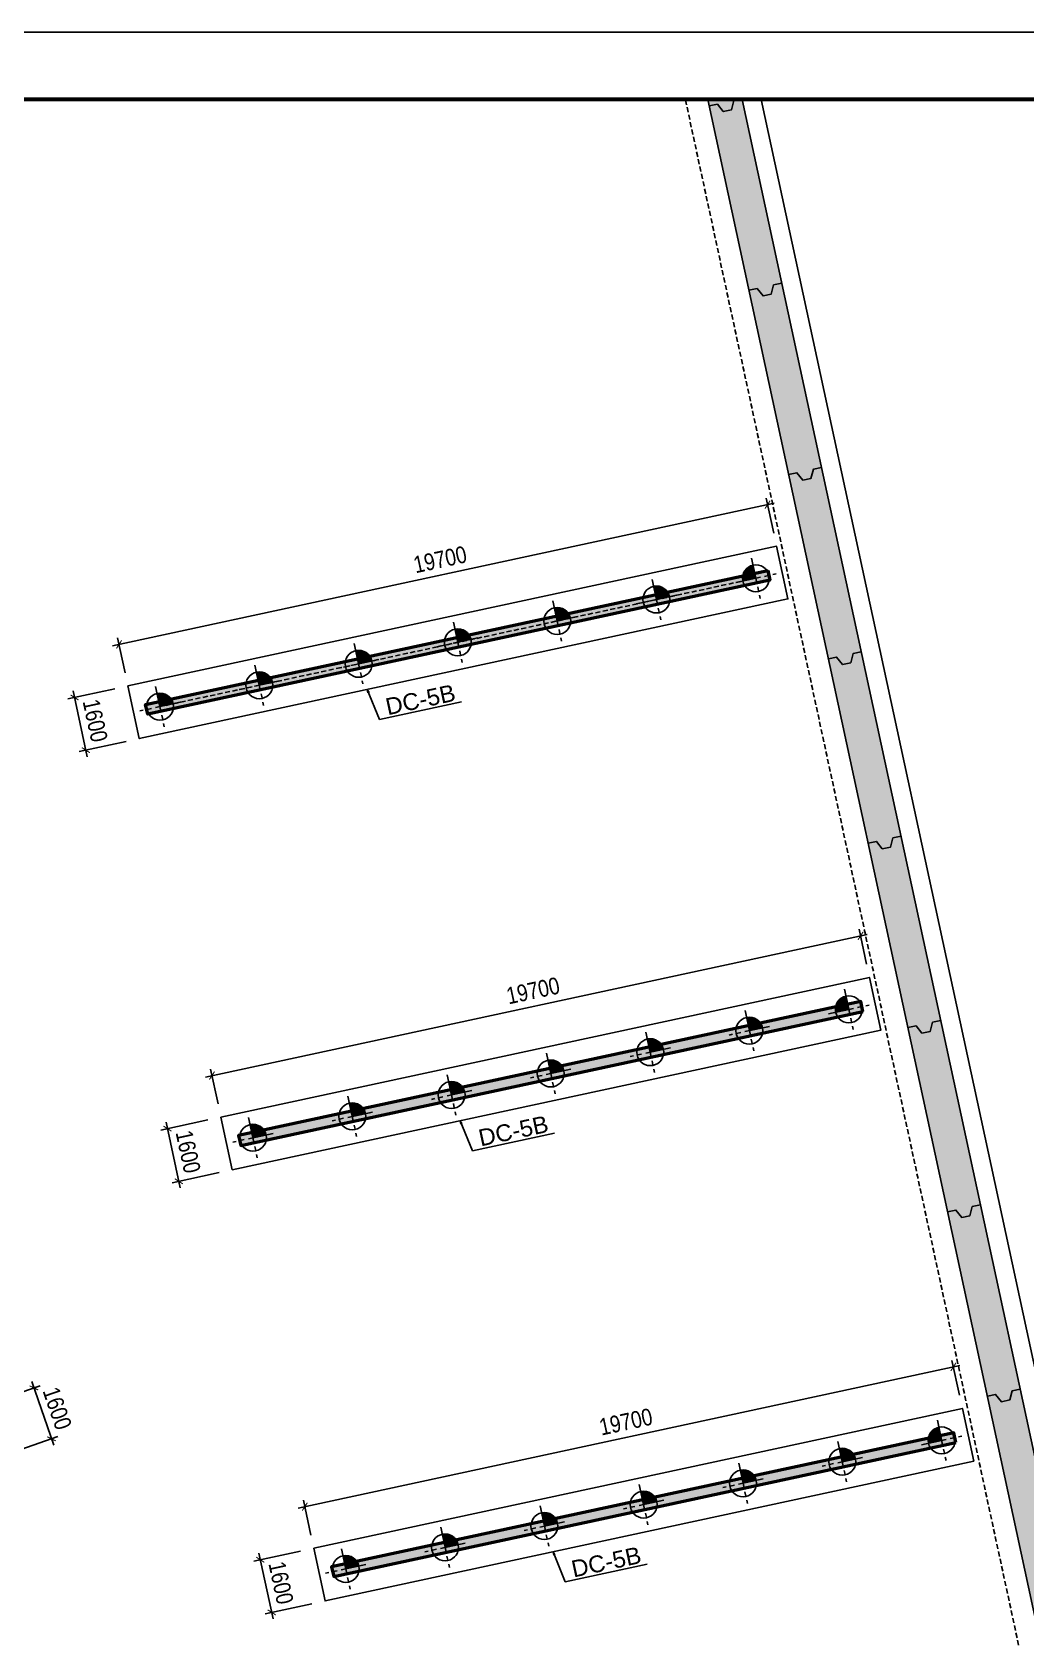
# Model space of a CAD drawing. Header units: millimetres. Extents: x -80883 to 1373228, y -532110 to 182357.
# Drawn here: x 746061 to 775568, y -295574 to -247883 of the extents above; entities that cross this region are included whole.
import ezdxf
from ezdxf.xclip import XClip

# ---------------------------------------------------------------- set-up
doc = ezdxf.new("R2010")
doc.units = ezdxf.units.MM
doc.header["$LTSCALE"] = 100
doc.header["$XCLIPFRAME"] = 0
doc.header["$PDMODE"] = 32
doc.header["$PDSIZE"] = 2.5
for name, pattern in [('CENTER2', [1.125, 0.75, -0.125, 0.125, -0.125]), ('DASHED', [4.5, 3, -1.5]), ('Xref_ST_MBDV Cot vach 30.7.2022$0$DASHDOT', [1, 0.5, -0.25, 0, -0.25])]:
    doc.linetypes.add(name, pattern=pattern)
for name, color, linetype in [('ccu11-Dim', 8, 'Continuous'), ('ccu11-Khuat', 9, 'DASHED'), ('ccu12-Pile', 4, 'Continuous'), ('ccu12-Thay', 7, 'Continuous'), ('KC-Betong', 6, 'Continuous'), ('KC2-DIM', 251, 'Continuous'), ('Xref_ST_MBDV Cot vach 30.7.2022$0$Xref_ST_MBDV Cot vach 30.7.2022|Xref_ST_MBDV Cot vach 30.7.2022|Xref_ST_MBDV Cot vach 30.7.2022|Xref_ST_MBDV Cot vach 30.7.2022|A-CORE-OTLN', 2, 'Continuous'), ('Xref_ST_MBDV Cot vach 30.7.2022$0$Xref_ST_MBDV Cot vach 30.7.2022|Xref_ST_MBDV Cot vach 30.7.2022|Xref_ST_MBDV Cot vach 30.7.2022|Xref_ST_MBDV Cot vach 30.7.2022|A-WALL-PATT', 251, 'Continuous'), ('Xref_ST_MBDV Cot vach 30.7.2022$0$Xref_ST_MBDV Cot vach 30.7.2022|Xref_ST_MBDV Cot vach 30.7.2022|Xref_ST_MBDV Cot vach 30.7.2022|Xref_ST_MBDV Cot vach 30.7.2022|ccu12-Thay', 7, 'Continuous'), ('Xref_ST_MBDV Cot vach 30.7.2022$0$Xref_ST_MBDV Cot vach 30.7.2022|Xref_ST_MBDV Cot vach 30.7.2022|Xref_ST_MBDV Cot vach 30.7.2022|Xref_ST_MBDV Cot vach 30.7.2022|Site_plot line', 1, 'Xref_ST_MBDV Cot vach 30.7.2022$0$DASHDOT')]:
    doc.layers.add(name, color=color, linetype=linetype)
for name, color, linetype, lineweight in [('ccu12-Tencaukien', 9, 'Continuous', 15), ('KT-Net cot', 2, 'Continuous', 50), ('KT-Net thay', 7, 'Continuous', 15), ('KT-Vat lieu', 250, 'Continuous', 9)]:
    doc.layers.add(name, color=color, linetype=linetype, lineweight=lineweight)
doc.styles.add('Arial', font='arial.ttf', dxfattribs={"width": 0.7})
doc.styles.add('Arial Narrow', font='ARIALN.TTF')
doc.dimstyles.new('ccu11-100x2', dxfattribs={"dimscale": 100, "dimtxt": 2.5, "dimasz": 1, "dimexe": 1, "dimexo": 2, "dimgap": 1, "dimtad": 1, "dimdec": 0, "dimlfac": 0.5, "dimrnd": 5, "dimdsep": 46, "dimtxsty": 'Arial', "dimblk": 'ARCHTICK', "dimcen": -1, "dimdle": 1, "dimclrd": 256, "dimclre": 256, "dimclrt": 31, "dimadec": 0, "dimazin": 2, "dimtfac": 0.1, "dimtdec": 0, "dimtmove": 0, "dimatfit": 1, "dimldrblk": 'ARCHTICK', "dimfxl": 1, "dimtvp": 0.833333, "dimtolj": 1, "dimtzin": 12, "dimarcsym": 0})
doc.dimstyles.new('ccu12-200', dxfattribs={"dimscale": 200, "dimtxt": 2.5, "dimasz": 1, "dimexe": 1, "dimexo": 2, "dimgap": 1, "dimtad": 1, "dimdec": 0, "dimrnd": 5, "dimdsep": 46, "dimtxsty": 'Arial Narrow', "dimblk": 'ARCHTICK', "dimcen": -1, "dimdle": 1, "dimclrd": 256, "dimclre": 256, "dimclrt": 3, "dimadec": 0, "dimazin": 2, "dimtfac": 0.1, "dimtdec": 0, "dimtmove": 0, "dimatfit": 1, "dimldrblk": 'ARCHTICK', "dimfxl": 1, "dimtvp": 0.833333, "dimtolj": 1, "dimtzin": 12, "dimarcsym": 0})
pattern_1 = [(50, (108165.77, -54076.06), (286.9041, -25.10085), [30, -330]), (355, (108165.77, -54076.06), (-55.5005, 300.8769), [24, -264]), (100.4514, (108189.68, -54078.15), (231.40375, 275.7758), [25.4961, -280.4568]), (46.1842, (108165.77, -53996.06), (426.8964, -66.2076), [45, -495]), (96.6356, (108201.34, -54001.57), (373.865, 389.6471), [38.2441, -420.6852]), (351.1842, (108165.77, -53996.06), (373.8648, 389.6474), [36, -396]), (21, (108205.77, -54016.06), (238.7628, -161.04756), [30, -330]), (326, (108205.77, -54016.06), (97.3261, 290.06), [24, -264]), (71.4514, (108225.66, -54029.48), (336.08905, 129.0122), [25.4961, -280.4568]), (37.5, (108165.77, -54076.06), (4.86394, 133.15754), [0, -260.8, 0, -268, 0, -265]), (7.5, (108165.77, -54076.06), (105.22781, 157.76468), [0, -152.8, 0, -254.8, 0, -101]), (327.5, (108076.57, -54076.06), (213.52897, -9.02195), [0, -100, 0, -312, 0, -414]), (317.5, (108036.57, -54076.06), (233.27447, 40.042), [0, -130, 0, -207.2, 0, -294]), (45, (108165.77, -54076.06), (-106.06602, 106.06602), []), (45, (108236.48, -54076.06), (-106.06602, 106.06602), [])]

# ---------------------------------------------------------------- blocks, each defined once
blk = doc.blocks.new('Khung ten_A1', base_point=(-3406704, 253379))
at = {"layer": 'Defpoints', "color": 1}
blk.add_lwpolyline([(84100, 0), (84100, 59471), (0, 59471), (0, 0)], close=True, dxfattribs=at)
at = {"layer": 'KT-Net thay', "const_width": 60}
blk.add_lwpolyline([(2700, 1071), (83100, 1071), (83100, 58471), (2700, 58471)], close=True, dxfattribs=at)
blk = doc.blocks.new('Xref_ST_MBDV Cot vach 30.7.2022$0$Tuong Vay01-flat-1')
at = {"layer": 'Xref_ST_MBDV Cot vach 30.7.2022$0$Xref_ST_MBDV Cot vach 30.7.2022|Xref_ST_MBDV Cot vach 30.7.2022|Xref_ST_MBDV Cot vach 30.7.2022|Xref_ST_MBDV Cot vach 30.7.2022|A-WALL-PATT'}
h = blk.add_hatch(dxfattribs=at)
h.set_pattern_fill('ACET-2D-VATLIEU04', color=256, scale=50, pattern_type=2)
h.set_pattern_definition([(50, (-11139561.84, -1407213.45), (-225.902474, 189.5546825), [37.5, -412.5]), (355, (-11139561.84, -1407213.45), (32.127212, 367.215716), [30, -330]), (100.4514, (-11139531.95, -1407216.06), (-341.231527, -62.944187), [31.870095, -350.571056]), (46.1842, (-11139561.84, -1407113.45), (-319.180497, 306.252097), [56.25, -618.75]), (96.6356, (-11139517.37, -1407120.34), (-516.995922, -60.144022), [47.805144, -525.8565]), (351.1842, (-11139561.84, -1407113.45), (84.740774, 546.39543), [45, -495]), (21, (-11139511.84, -1407138.45), (-105.680822, 275.3079534), [37.5, -412.5]), (326, (-11139511.84, -1407138.45), (206.128805, 305.59852), [30, -330]), (71.4514, (-11139486.97, -1407155.22), (-328.963765, 110.380101), [31.870095, -350.571056]), (37.5, (-11139561.84, -1407213.45), (-78.1345294, 101.8269012), [0, -326, 0, -335, 0, -331.25]), (7.5, (-11139561.84, -1407213.45), (-23.2793464, 176.824191), [0, -191, 0, -318.5, 0, -126.25]), (327.5, (-11139673.34, -1407213.45), (71.9444175, 112.9301145), [0, -125, 0, -390, 0, -517.5000003]), (317.5, (-11139723.34, -1407213.45), (158.0205496, 172.449169), [0, -162.5, 0, -259, 0, -367.5]), (45, (-11139561.84, -1407213.45), (-150.260191, 150.260191), []), (45, (-11139561.84, -1407152.2), (-150.260191, 150.260191), [])])
h.paths.add_polyline_path([(-82665, -118500), (-81837, -121132), (-80903, -123728), (-79863, -126284), (-78720, -128795), (-77475, -131258), (-76131, -133667), (-74689, -136020), (-73153, -138312), (-71525, -140539), (-69807, -142699), (-68002, -144786), (-66114, -146798), (-64145, -148731), (-62100, -150582), (-59980, -152349), (-57790, -154027), (-55533, -155614), (-53213, -157109), (-50835, -158507), (-48401, -159807), (-45916, -161007), (-43385, -162104), (-40811, -163097), (-38198, -163985), (-35551, -164765), (-32875, -165436), (-30174, -165998), (-27451, -166448), (-24702, -166789), (-4397, -168938), (36420, -167648), (41836, -160719), (12445, -24368), (8473, -9249), (-4719, -5521), (-10557, -9947), (-34021, -27848), (-39777, -32009), (-41249, -35294), (-45787, -38574), (-49368, -38942), (-57644, -44924), (-59845, -46601), (-61969, -48362), (-64020, -50208), (-65993, -52137), (-67887, -54144), (-69696, -56226), (-71420, -58381), (-73054, -60604), (-74596, -62892), (-76043, -65242), (-77394, -67648), (-78645, -70107), (-79794, -72615), (-80841, -75168), (-81782, -77762), (-82617, -80392), (-83343, -83054), (-83961, -85743), (-84468, -88455), (-84865, -91186), (-85149, -93930), (-85321, -96684), (-85381, -99530), (-85329, -102201), (-85163, -104955), (-84886, -107701), (-84496, -110432), (-83996, -113146), (-83385, -115836)], flags=16)
h.paths.add_polyline_path([(-83625, -118781), (-82785, -121452), (-81837, -124086), (-80781, -126680), (-79621, -129228), (-78358, -131727), (-76994, -134172), (-75531, -136560), (-73973, -138886), (-72320, -141146), (-70577, -143337), (-68746, -145455), (-66829, -147497), (-64832, -149459), (-62755, -151337), (-60604, -153130), (-58382, -154833), (-56092, -156444), (-53738, -157960), (-51324, -159379), (-48854, -160699), (-46333, -161916), (-43764, -163030), (-41151, -164038), (-38500, -164938), (-35814, -165730), (-33098, -166411), (-30357, -166981), (-27595, -167438), (-24816, -167783), (-4434, -169940), (36920, -168633), (42913, -160966), (13418, -24135), (9295, -8442), (-4926, -4424), (-11163, -9151), (-34617, -27045), (-40580, -31355), (-42052, -34640), (-46156, -37607), (-49737, -37975), (-58240, -44121), (-60467, -45819), (-62623, -47605), (-64704, -49479), (-66707, -51435), (-68628, -53472), (-70465, -55586), (-72214, -57772), (-73872, -60029), (-75437, -62350), (-76905, -64734), (-78276, -67176), (-79545, -69672), (-80712, -72217), (-81774, -74808), (-82729, -77440), (-83576, -80109), (-84314, -82810), (-84940, -85539), (-85455, -88291), (-85857, -91062), (-86146, -93847), (-86321, -96642), (-86382, -99529), (-86328, -102241), (-86160, -105036), (-85879, -107821), (-85484, -110593), (-84976, -113347), (-84356, -116078)])
at = {"layer": 'Xref_ST_MBDV Cot vach 30.7.2022$0$Xref_ST_MBDV Cot vach 30.7.2022|Xref_ST_MBDV Cot vach 30.7.2022|Xref_ST_MBDV Cot vach 30.7.2022|Xref_ST_MBDV Cot vach 30.7.2022|A-CORE-OTLN', "color": 6}
for points in [[(-38500, -164938), (-35814, -165730), (-33098, -166411), (-30357, -166981), (-27595, -167438), (-24816, -167783), (-4434, -169940), (36920, -168633), (42913, -160966), (13418, -24135)], [(-38198, -163985), (-35551, -164765), (-32875, -165436), (-30174, -165998), (-27451, -166448), (-24702, -166789), (-4397, -168938), (36420, -167648), (41836, -160719), (12445, -24368)]]:
    blk.add_lwpolyline(points, dxfattribs=at)
at = {"layer": 'Xref_ST_MBDV Cot vach 30.7.2022$0$Xref_ST_MBDV Cot vach 30.7.2022|Xref_ST_MBDV Cot vach 30.7.2022|Xref_ST_MBDV Cot vach 30.7.2022|Xref_ST_MBDV Cot vach 30.7.2022|ccu12-Thay', "ltscale": 10}
for points in [[(24628, -76141), (24384, -76193), (24314, -76464), (24070, -76517), (23895, -76299), (23651, -76351)], [(25808, -81615), (25564, -81668), (25494, -81938), (25250, -81991), (25075, -81773), (24831, -81826)], [(26988, -87089), (26744, -87142), (26674, -87413), (26430, -87465), (26255, -87247), (26011, -87300)], [(28168, -92563), (27924, -92616), (27854, -92887), (27610, -92940), (27435, -92722), (27191, -92774)], [(29348, -98038), (29104, -98090), (29035, -98361), (28790, -98414), (28615, -98196), (28371, -98248)], [(30528, -103512), (30284, -103565), (30215, -103836), (29970, -103888), (29795, -103670), (29551, -103723)], [(31708, -108986), (31464, -109039), (31395, -109310), (31150, -109363), (30975, -109144), (30731, -109197)], [(32888, -114461), (32644, -114513), (32575, -114784), (32330, -114837), (32155, -114619), (31911, -114671)]]:
    blk.add_lwpolyline(points, dxfattribs=at)
at = {"layer": 'Xref_ST_MBDV Cot vach 30.7.2022$0$Xref_ST_MBDV Cot vach 30.7.2022|Xref_ST_MBDV Cot vach 30.7.2022|Xref_ST_MBDV Cot vach 30.7.2022|Xref_ST_MBDV Cot vach 30.7.2022|Site_plot line', "ltscale": 5000}
blk.add_line((43505, -161101), (13953, -24007), dxfattribs=at)
blk = doc.blocks.new('D800.')
at = {"layer": 'ccu12-Pile', "ltscale": 0.5}
h = blk.add_hatch(color=250, dxfattribs=at)
h.dxf.hatch_style = 1
h.paths.add_polyline_path([(0, 0), (400, 0, 0.414214), (0, 400)])
at = {"layer": 'ccu12-Pile', "color": 13, "linetype": 'CENTER2', "ltscale": 10}
for p, q in [((0, 613), (0, -613)), ((613, 0), (-613, 0))]:
    blk.add_line(p, q, dxfattribs=at)
at = {"layer": 'ccu12-Pile', "ltscale": 0.5}
blk.add_circle((0, 0), 400, dxfattribs=at)
blk = doc.blocks.new('_ARCHTICK')
at = {"color": 0, "linetype": 'ByBlock', "const_width": 0.15}
blk.add_lwpolyline([(-0.5, -0.5), (0.5, 0.5)], dxfattribs=at)
blk = doc.blocks.new('*D756')
at = {"layer": 'ccu11-Dim', "lineweight": -2, "ltscale": 0.5, "transparency": 16777216}
for p, q in [((768080, -262760), (767856, -261722)), ((768094, -261875), (748445, -266110)), ((748822, -266911), (748598, -265873))]:
    blk.add_line(p, q, dxfattribs=at)
at = {"layer": 'Defpoints', "color": 0, "ltscale": 0.5, "transparency": 16777216}
for p in [(768164, -263151), (748641, -266068), (748907, -267302)]:
    blk.add_point(p, dxfattribs=at)
at = {"layer": 'ccu11-Dim', "lineweight": -2, "ltscale": 0.5, "transparency": 16777216, "xscale": 200, "yscale": 200, "zscale": 200}
for p, rotation in [((767898, -261917), 12.16425705640879), ((748641, -266068), 192.1642570564088)]:
    blk.add_blockref('_ARCHTICK', p, dxfattribs=dict(at, rotation=rotation))
at = {"layer": 'ccu11-Dim', "color": 3, "ltscale": 0.5, "transparency": 16777216, "insert": (758174, -263548), "char_height": 500, "attachment_point": 5, "rotation": 12.1643, "style": 'Arial Narrow'}
blk.add_mtext('\\A1;19700', dxfattribs=at)
blk = doc.blocks.new('*D757')
at = {"layer": 'ccu11-Dim', "lineweight": -2, "ltscale": 0.5, "transparency": 16777216}
for p, q in [((748516, -267387), (747124, -267687)), ((747698, -269404), (747277, -267449)), ((748853, -268951), (747461, -269251))]:
    blk.add_line(p, q, dxfattribs=at)
at = {"layer": 'Defpoints', "color": 0, "ltscale": 0.5, "transparency": 16777216}
for p in [(748907, -267302), (747319, -267644), (749244, -268866)]:
    blk.add_point(p, dxfattribs=at)
at = {"layer": 'ccu11-Dim', "lineweight": -2, "ltscale": 0.5, "transparency": 16777216, "xscale": 200, "yscale": 200, "zscale": 200}
for p, rotation in [((747319, -267644), 102.1642570564034), ((747656, -269209), 282.1642570564034)]:
    blk.add_blockref('_ARCHTICK', p, dxfattribs=dict(at, rotation=rotation))
at = {"layer": 'ccu11-Dim', "color": 3, "ltscale": 0.5, "transparency": 16777216, "insert": (747933, -268331), "char_height": 500, "attachment_point": 5, "rotation": 282.1643, "style": 'Arial Narrow'}
blk.add_mtext('\\A1;1600', dxfattribs=at)
blk = doc.blocks.new('*D758')
at = {"layer": 'ccu11-Dim', "lineweight": -2, "ltscale": 0.5, "transparency": 16777216}
for p, q in [((770854, -274681), (751205, -278916)), ((770840, -275566), (770617, -274528)), ((751583, -279717), (751359, -278679))]:
    blk.add_line(p, q, dxfattribs=at)
at = {"layer": 'Defpoints', "color": 0, "ltscale": 0.5, "transparency": 16777216}
for p in [(770925, -275957), (751401, -278874), (751667, -280108)]:
    blk.add_point(p, dxfattribs=at)
at = {"layer": 'ccu11-Dim', "lineweight": -2, "ltscale": 0.5, "transparency": 16777216, "xscale": 200, "yscale": 200, "zscale": 200}
for p, rotation in [((770659, -274723), 12.16425705640879), ((751401, -278874), 192.1642570564088)]:
    blk.add_blockref('_ARCHTICK', p, dxfattribs=dict(at, rotation=rotation))
at = {"layer": 'ccu11-Dim', "color": 3, "ltscale": 0.5, "transparency": 16777216, "insert": (760934, -276353), "char_height": 500, "attachment_point": 5, "rotation": 12.1643, "style": 'Arial Narrow'}
blk.add_mtext('\\A1;19700', dxfattribs=at)
blk = doc.blocks.new('*D759')
at = {"layer": 'ccu11-Dim', "lineweight": -2, "ltscale": 0.5, "transparency": 16777216}
for p, q in [((751276, -280192), (749884, -280492)), ((750459, -282210), (750037, -280255)), ((751613, -281756), (750221, -282057))]:
    blk.add_line(p, q, dxfattribs=at)
at = {"layer": 'Defpoints', "color": 0, "ltscale": 0.5, "transparency": 16777216}
for p in [(751667, -280108), (750079, -280450), (752004, -281672)]:
    blk.add_point(p, dxfattribs=at)
at = {"layer": 'ccu11-Dim', "lineweight": -2, "ltscale": 0.5, "transparency": 16777216, "xscale": 200, "yscale": 200, "zscale": 200}
for p, rotation in [((750079, -280450), 102.1642570564039), ((750417, -282014), 282.1642570564039)]:
    blk.add_blockref('_ARCHTICK', p, dxfattribs=dict(at, rotation=rotation))
at = {"layer": 'ccu11-Dim', "color": 3, "ltscale": 0.5, "transparency": 16777216, "insert": (750693, -281136), "char_height": 500, "attachment_point": 5, "rotation": 282.1643, "style": 'Arial Narrow'}
blk.add_mtext('\\A1;1600', dxfattribs=at)
blk = doc.blocks.new('*D767')
at = {"layer": 'ccu11-Dim', "lineweight": -2, "ltscale": 0.5, "transparency": 16777216}
for p, q in [((746049, -287961), (746702, -289852)), ((745208, -288463), (746303, -288085)), ((745730, -289975), (746826, -289597))]:
    blk.add_line(p, q, dxfattribs=at)
at = {"layer": 'Defpoints', "color": 0, "ltscale": 0.5, "transparency": 16777216}
for p in [(744830, -288594), (746637, -289662), (745352, -290106)]:
    blk.add_point(p, dxfattribs=at)
at = {"layer": 'ccu11-Dim', "lineweight": -2, "ltscale": 0.5, "transparency": 16777216, "xscale": 200, "yscale": 200, "zscale": 200}
for p, rotation in [((746114, -288150), 109.0471379532308), ((746637, -289662), 289.0471379532307)]:
    blk.add_blockref('_ARCHTICK', p, dxfattribs=dict(at, rotation=rotation))
at = {"layer": 'ccu11-Dim', "color": 3, "ltscale": 0.5, "transparency": 16777216, "insert": (746806, -288758), "char_height": 500, "attachment_point": 5, "rotation": 289.0471, "style": 'Arial Narrow'}
blk.add_mtext('\\A1;1600', dxfattribs=at)
blk = doc.blocks.new('Vach-NN-PN')
at = {"layer": 'KT-Vat lieu'}
h = blk.add_hatch(dxfattribs=at)
h.set_pattern_fill('BTCT', color=256, scale=40)
h.set_pattern_definition(pattern_1)
h.paths.add_polyline_path([(96368, 24952), (96431, 24659), (77956, 20677), (77892, 20970)])
h = blk.add_hatch(dxfattribs=at)
h.set_pattern_fill('BTCT', color=256, scale=40)
h.set_pattern_definition(pattern_1)
h.paths.add_polyline_path([(99192, 11853), (99128, 12147), (80653, 8164), (80716, 7871)])
h = blk.add_hatch(dxfattribs=at)
h.set_pattern_fill('BTCT', color=256, scale=40)
h.set_pattern_definition(pattern_1)
h.paths.add_polyline_path([(101952, -953), (101889, -659), (83413, -4642), (83476, -4935)])
at = {"layer": 'KT-Net cot'}
for points in [[(96368, 24952), (96431, 24659), (77956, 20677), (77892, 20970)], [(99192, 11853), (99128, 12147), (80653, 8164), (80716, 7871)], [(101952, -953), (101889, -659), (83413, -4642), (83476, -4935)]]:
    blk.add_lwpolyline(points, close=True, dxfattribs=at)
blk = doc.blocks.new('*D1355')
at = {"layer": 'ccu11-Dim', "lineweight": -2, "ltscale": 0.5, "transparency": 16777216}
for p, q in [((773611, -287484), (753962, -291719)), ((773597, -288369), (773373, -287331)), ((754340, -292520), (754116, -291482))]:
    blk.add_line(p, q, dxfattribs=at)
at = {"layer": 'Defpoints', "color": 0, "ltscale": 0.5, "transparency": 16777216}
for p in [(773682, -288760), (754158, -291677), (754424, -292911)]:
    blk.add_point(p, dxfattribs=at)
at = {"layer": 'ccu11-Dim', "lineweight": -2, "ltscale": 0.5, "transparency": 16777216, "xscale": 200, "yscale": 200, "zscale": 200}
for p, rotation in [((773416, -287526), 12.16425705640879), ((754158, -291677), 192.1642570564088)]:
    blk.add_blockref('_ARCHTICK', p, dxfattribs=dict(at, rotation=rotation))
at = {"layer": 'ccu11-Dim', "color": 3, "ltscale": 0.5, "transparency": 16777216, "insert": (763691, -289157), "char_height": 500, "attachment_point": 5, "rotation": 12.1643, "style": 'Arial Narrow'}
blk.add_mtext('\\A1;19700', dxfattribs=at)
blk = doc.blocks.new('*D1356')
at = {"layer": 'ccu11-Dim', "lineweight": -2, "ltscale": 0.5, "transparency": 16777216}
for p, q in [((754033, -292995), (752641, -293295)), ((753216, -295013), (752794, -293058)), ((754370, -294560), (752978, -294860))]:
    blk.add_line(p, q, dxfattribs=at)
at = {"layer": 'Defpoints', "color": 0, "ltscale": 0.5, "transparency": 16777216}
for p in [(752836, -293253), (754424, -292911), (754761, -294475)]:
    blk.add_point(p, dxfattribs=at)
at = {"layer": 'ccu11-Dim', "lineweight": -2, "ltscale": 0.5, "transparency": 16777216, "xscale": 200, "yscale": 200, "zscale": 200}
for p, rotation in [((752836, -293253), 102.1642570564039), ((753174, -294817), 282.1642570564039)]:
    blk.add_blockref('_ARCHTICK', p, dxfattribs=dict(at, rotation=rotation))
at = {"layer": 'ccu11-Dim', "color": 3, "ltscale": 0.5, "transparency": 16777216, "insert": (753450, -293939), "char_height": 500, "attachment_point": 5, "rotation": 282.1643, "style": 'Arial Narrow'}
blk.add_mtext('\\A1;1600', dxfattribs=at)

msp = doc.modelspace()

# ---------------------------------------------------------------- linework, layer by layer
at = {"layer": 'ccu11-Khuat', "ltscale": 0.5}
for points in [[(704512.2, -337089.7), (707133.4, -337862.2), (709783.9, -338527.1), (712459.4, -339083.3), (715155.3, -339529.9), (717885.9, -339868.4), (738140.9, -342012), (778608.9, -340733), (783650.6, -334282.9), (765458.3, -249885.7)], [(767550.9, -264101.8), (749857.2, -267915.7)]]:
    msp.add_lwpolyline(points, dxfattribs=at)
at = {"layer": 'ccu11-Khuat'}
for p in [(764601.9, -264737.4), (761653, -265373.1), (758704, -266008.8), (755755.1, -266644.4), (752806.2, -267280.1), (767362.3, -277543.3), (764413.4, -278179), (761464.4, -278814.6), (758515.5, -279450.3), (755566.5, -280085.9), (770119.2, -290346.3), (767170.3, -290982), (764221.3, -291617.7), (761272.4, -292253.3), (758323.5, -292889)]:
    msp.add_point(p, dxfattribs=at)
at = {"layer": 'ccu12-Thay', "ltscale": 0.5}
for points in [[(748906.6, -267302.3), (768164.3, -263151.2), (768501.5, -264715.2), (749243.8, -268866.3)], [(751667, -280108.1), (770924.7, -275957), (771261.8, -277521.1), (752004.1, -281672.2)], [(754423.9, -292911.2), (773681.6, -288760.1), (774018.7, -290324.1), (754761.1, -294475.2)]]:
    msp.add_lwpolyline(points, close=True, dxfattribs=at)
at = {"layer": 'KC-Betong'}
for points in [[(767973.5, -264164.1), (767910.3, -263870.9), (749434.6, -267853.4), (749497.8, -268146.6)], [(770733.8, -276970), (770670.6, -276676.7), (752195, -280659.3), (752258.2, -280952.5)]]:
    msp.add_lwpolyline(points, close=True, dxfattribs=at)

# ---------------------------------------------------------------- block references
ref = msp.add_blockref('Xref_ST_MBDV Cot vach 30.7.2022$0$Tuong Vay01-flat-1', (742513.6, -173724.8))
XClip(ref).set_block_clipping_path([(-91541.6736345236, -190955.6682973447), (52438.3255017358, -76158.0499385341)])
at = {"layer": 'ccu11-Dim', "xscale": 2.000000000621877, "yscale": 2.000000000621877, "zscale": 2.000000000621877}
msp.add_blockref('Khung ten_A1', (-6167836.4, 139934.6), dxfattribs=at)
at = {"layer": 'ccu12-Thay', "xscale": -1, "rotation": 12.16425705640727}
for p in [(767550.9, -264101.8), (770311.2, -276907.7), (773068.1, -289710.7)]:
    msp.add_blockref('D800.', p, dxfattribs=at)
at = {"layer": 'ccu12-Thay', "rotation": 12.16425705640667}
for p in [(764598.5, -264734.6), (761653, -265373.1), (758700.6, -266005.9), (755755.1, -266644.4), (752806.2, -267280.1), (749857.2, -267915.7), (767358.8, -277540.5), (764413.4, -278179), (761461, -278811.8), (758515.5, -279450.3), (755566.5, -280085.9), (752617.6, -280721.6), (770115.8, -290343.5), (767170.3, -290982), (764217.9, -291614.8), (761272.4, -292253.3), (758323.5, -292889), (755374.5, -293524.6)]:
    msp.add_blockref('D800.', p, dxfattribs=at)
at = {"layer": 'KT-Net cot'}
msp.add_blockref('Vach-NN-PN', (671538.7, -288820.4), dxfattribs=at)

# ---------------------------------------------------------------- texts
at = {"layer": 'ccu12-Tencaukien', "color": 31, "style": 'Arial'}
for p in [(756619.1, -268174.1), (759379.5, -280980), (762136.4, -293783)]:
    msp.add_text('DC-5B', height=500, rotation=12.16426, dxfattribs=at).set_placement(p)

# ---------------------------------------------------------------- dimensions: what is measured, and where the dimension line sits
at = {"layer": 'ccu11-Dim', "ltscale": 0.5}
for p1, p2, distance, picture, middle in [((768164.3, -263151.2), (748906.6, -267302.3), -1262.4, '*D756', (758173.5, -263547.6)), ((749243.8, -268866.3), (748906.6, -267302.3), 1624, '*D757', (747932.7, -268330.6)), ((770924.7, -275957), (751667, -280108.1), -1262.4, '*D758', (760933.9, -276353.5)), ((752004.1, -281672.2), (751667, -280108.1), 1624, '*D759', (750693.1, -281136.4)), ((773681.6, -288760.1), (754423.9, -292911.2), -1262.4, '*D1355', (763690.8, -289156.5)), ((744829.7, -288593.6), (745351.8, -290106), 1359.1, '*D767', (746805.8, -288757.7)), ((754761.1, -294475.2), (754423.9, -292911.2), 1624, '*D1356', (753450, -293939.5))]:
    dim = msp.add_aligned_dim(p1=p1, p2=p2, distance=distance, dimstyle='ccu12-200', dxfattribs=at)
    dim.commit()
    dim.dimension.update_dxf_attribs({"geometry": picture, "text_midpoint": middle})

# ---------------------------------------------------------------- leaders
at = {"layer": 'KC2-DIM'}
for points in [[(756011.1, -267407.6), (756374.9, -268299.6), (758807.1, -267775.4)], [(758771.5, -280213.5), (759135.2, -281105.5), (761567.4, -280581.2)], [(761528.4, -293016.5), (761892.1, -293908.5), (764324.4, -293384.3)]]:
    msp.add_leader(points, dimstyle='ccu11-100x2', override={"dimgap": 1, "dimtad": 0, "dimldrblk": 'Open'}, dxfattribs=at)

doc.saveas('drawing.dxf')
